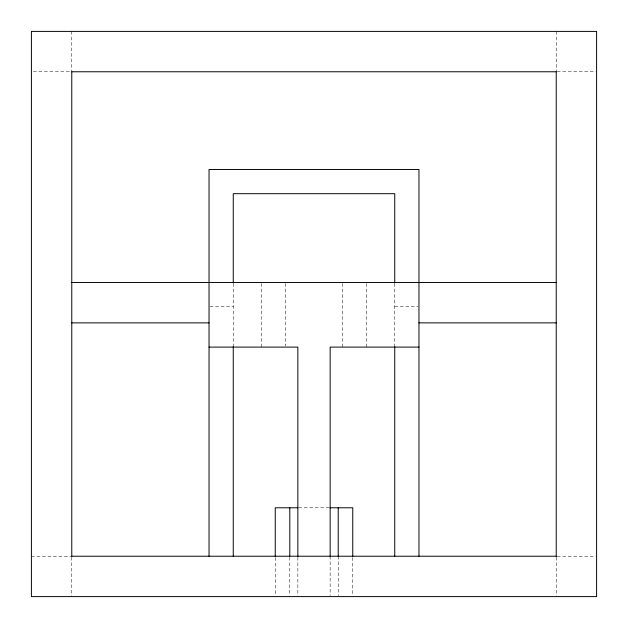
<?xml version="1.0" encoding="UTF-8"?>
<svg xmlns="http://www.w3.org/2000/svg" width="628" height="628" viewBox="0 0 628 628"><rect width="100%" height="100%" fill="white"/><g stroke="black" fill="none" stroke-linecap="round" stroke-linejoin="round"><path stroke-width="0.47" stroke-dasharray="3.14 2.35" d="M33.323 71.773L70.807 71.773M557.193 71.773L595.642 71.773M210.003 306.731L233.255 306.731M394.745 306.731L417.997 306.731M298.7 507.785L329.3 507.785M31.4 556.227L71.773 556.227M557.193 556.227L595.642 556.227M556.227 31.4L556.227 70.807M556.227 557.193L556.227 595.642M394.745 283.479L394.745 346.546M366.485 283.487L366.485 347.103M352.755 557.562L352.755 595.627M342.26 283.487L342.26 347.103M338.225 556.227L338.225 595.642M330.147 556.227L330.147 595.642M297.853 557.193L297.853 595.642M289.806 557.193L289.775 595.642M285.74 283.487L285.74 346.122M275.245 557.562L275.245 595.627M261.515 283.487L261.515 347.103M233.255 283.479L233.255 346.546M71.773 31.4L71.773 70.807M71.773 557.193L71.773 596.6"/><path stroke-width="0.94" d="M71.773 71.773L556.227 71.773M71.773 282.514L556.227 282.514M71.773 322.878L209.038 322.878M418.962 322.878L556.227 322.878M209.038 347.103L297.853 347.103L297.853 556.486M418.962 347.103L330.147 347.103L330.147 556.486M297.892 507.785L275.245 507.785L275.245 556.581M330.108 507.785L352.755 507.785L352.755 556.581M71.773 556.227L556.227 556.227M556.227 71.631L556.227 556.369M418.962 556.227L418.962 169.474L209.038 169.474L209.038 556.227M394.745 282.859L394.745 193.691L233.255 193.691L233.255 282.859M394.745 346.546L394.745 556.227M338.225 507.785L338.225 556.227M289.806 507.785L289.806 556.227M233.255 346.546L233.255 556.227M71.773 71.631L71.773 556.369M596.6 31.4L31.4 31.4L31.4 596.6L596.6 596.6L596.6 31.4"/></g></svg>
